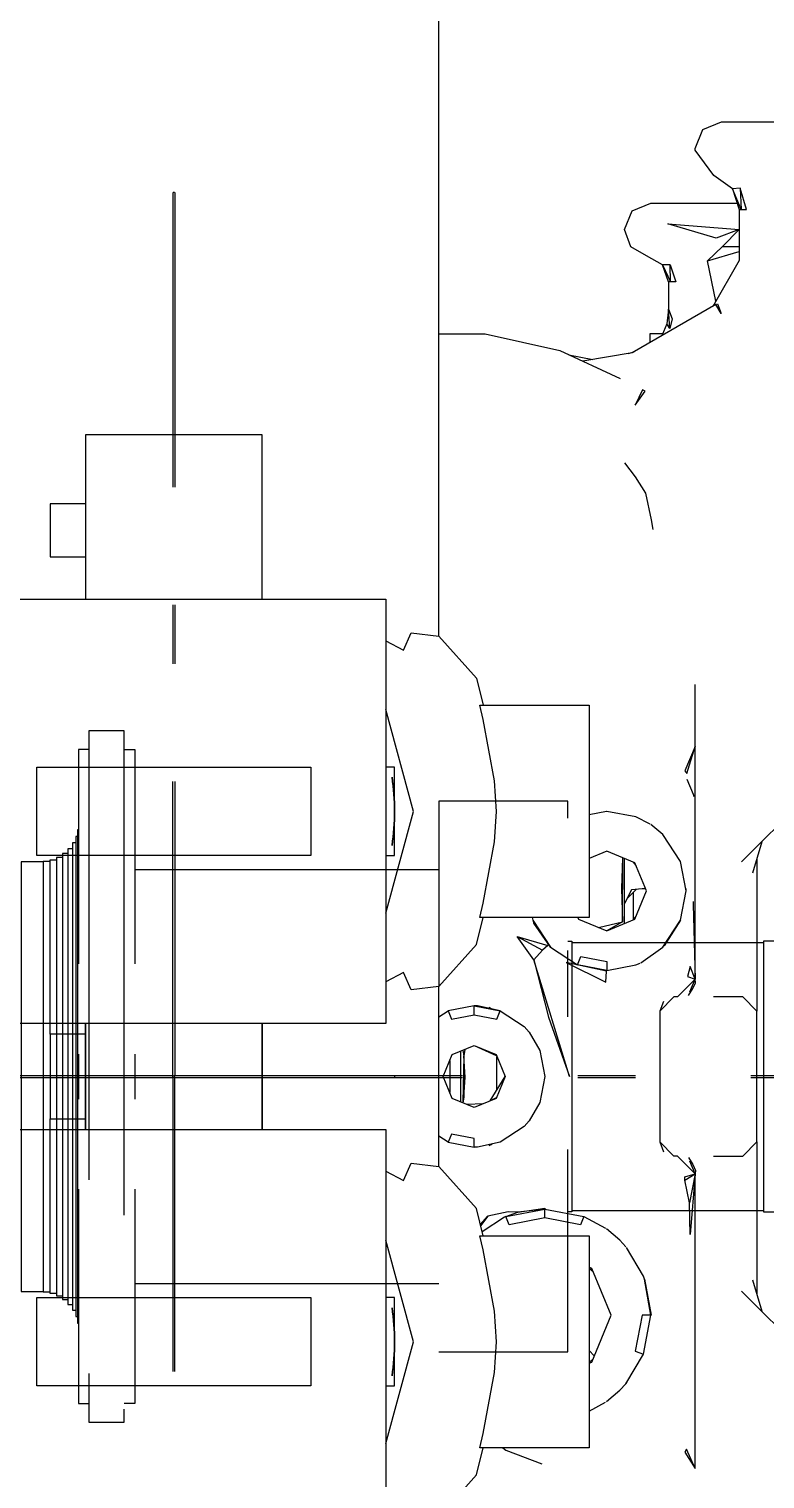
# Model space of a CAD drawing. Header units: millimetres. Extents: x -300 to 383236, y -195106 to -144646.
# Drawn here: x 28524 to 28940, y -163429 to -162609 of the extents above; entities that cross this region are included whole.
import ezdxf

# ---------------------------------------------------------------- set-up
doc = ezdxf.new("R2010")
doc.units = ezdxf.units.MM
doc.header["$LTSCALE"] = 60
doc.layers.add('EQUIPMENT', color=253, linetype='Continuous', lineweight=0)

# ---------------------------------------------------------------- blocks, each defined once
blk = doc.blocks.new('A$Cc6299706')
at = {"layer": 'EQUIPMENT', "lineweight": -3}
for points in [[(-42614.55, 32150.92), (-42604.62, 32145.68), (-42600.16, 32155.52), (-42584.53, 32153.66), (-42584.53, 32254.5), (-42584.53, 32509.5), (-42884.53, 32509.5), (-42884.53, 32254.5), (-42884.53, 32153.66), (-42868.9, 32155.52), (-42864.44, 32145.68), (-42854.55, 32150.9)], [(-42413.91, 32406.91), (-42418.3, 32406.66), (-42428.82, 32414.13), (-42439.53, 32428.5), (-42439.53, 32429.5), (-42435.14, 32440.11), (-42424.53, 32444.5), (-42324.53, 32444.5), (-42313.93, 32440.11), (-42309.53, 32429.5), (-42309.53, 32428.5), (-42320.24, 32414.13), (-42330.75, 32406.66), (-42335.15, 32406.91)], [(-42735.03, 32404.5), (-42735.03, 32237.93)], [(-42734.17, 32404.5), (-42734.89, 32404.5)], [(-42734.03, 32404.5), (-42734.03, 32237.93)], [(-42453.54, 32363.68), (-42457.97, 32363.55), (-42453.45, 32353.99), (-42453.54, 32363.68), (-42450.36, 32353.99), (-42454.53, 32353.99), (-42457.97, 32363.55), (-42467.03, 32368.78), (-42475.93, 32373.83), (-42479.52, 32383.58), (-42475.2, 32394.12), (-42464.53, 32398.58), (-42415.69, 32398.58)], [(-42414.53, 32394.96), (-42414.53, 32366.05), (-42429.53, 32340.07)], [(-42414.53, 32383.58), (-42427.63, 32378.77), (-42454.84, 32386.75), (-42414.53, 32383.58), (-42424.05, 32373.96), (-42414.53, 32373.96)], [(-42432.4, 32365.86), (-42424.05, 32373.96)], [(-42427.84, 32343), (-42432.4, 32365.86), (-42414.53, 32371.15)], [(-42454.53, 32353.99), (-42454.53, 32338.58), (-42455.51, 32330.32)], [(-42427.73, 32341.1), (-42426.87, 32341.59), (-42424.8, 32336.03), (-42427.73, 32341.1), (-42475.03, 32313.8), (-42503.11, 32309.12)], [(-42453.89, 32327.54), (-42454.53, 32338.58), (-42452.39, 32333.12), (-42453.89, 32327.54), (-42455.51, 32330.32), (-42458.27, 32323.48)], [(-42584.53, 32324.5), (-42558.26, 32324.5), (-42516, 32315.14), (-42481.95, 32299.26)], [(-42457.86, 32324.5), (-42465.11, 32324.5), (-42465.11, 32319.53)], [(-42477.32, 32313.42), (-42474.03, 32314.38)], [(-42510.93, 32312.77), (-42497.4, 32310.07)], [(-42684.53, 32174.5), (-42684.53, 32267.48), (-42784.53, 32267.48), (-42784.53, 32174.5)], [(-42479.49, 32251.6), (-42473.41, 32243.64), (-42467.54, 32234.41), (-42464.38, 32219.45), (-42463.5, 32213.87)], [(-42784.53, 32228.5), (-42804.53, 32228.5), (-42804.53, 32198.51), (-42784.53, 32198.51)], [(-42413.17, 32025.86), (-42379.17, 32059.86), (-42373.01, 32067.35), (-42368.33, 32076.08), (-42365.48, 32085.55), (-42364.53, 32095.21), (-42364.53, 32212.65), (-42364.55, 32213.97), (-42364.74, 32217.17), (-42365.35, 32221.68), (-42366.38, 32226.1), (-42367.79, 32230.4)], [(-42735.03, 32171.31), (-42735.03, 32137.99)], [(-42734.03, 32171.31), (-42734.03, 32137.99)], [(-42584.53, 32153.66), (-42563.2, 32129.8), (-42559.41, 32114.5)], [(-42442.46, 31952.43), (-42439.53, 31959.5), (-42439.53, 32126.27)], [(-42614.55, 31996.98), (-42598.87, 32054.5), (-42614.55, 32112.02)], [(-42762.53, 31826.02), (-42762.53, 32099.95), (-42782.53, 32099.95), (-42782.53, 31846.02)], [(-42782.53, 32089.5), (-42788.53, 32089.5), (-42788.53, 31968.17)], [(-42762.53, 32089.5), (-42756.53, 32089.5), (-42756.53, 31968.17)], [(-42614.55, 32029.5), (-42609.53, 32029.5), (-42609.53, 32079.5), (-42614.55, 32079.5)], [(-42734.03, 31737.64), (-42734.03, 31904), (-42734.17, 31904.15), (-42734.34, 31904.04), (-42734.53, 31904), (-42734.72, 31904.04), (-42734.89, 31904.15), (-42734.99, 31904.31), (-42735.03, 31904.5), (-42734.99, 31904.7), (-42734.89, 31904.86), (-42735.03, 31905.01), (-42735.03, 32071.37)], [(-42734.03, 32071.37), (-42734.03, 31905.01), (-42734.17, 31904.86)], [(-42440.04, 32062.75), (-42440.44, 32064.06), (-42443.99, 32072.53)], [(-42511.53, 32050.69), (-42511.53, 32060.25), (-42584.53, 32060.25), (-42584.53, 31955.35), (-42563.2, 31979.21), (-42559.41, 31994.51)], [(-42489.58, 32054.5), (-42499.53, 32052.6)], [(-42464.92, 32047.17), (-42472.97, 32051.35), (-42489.53, 32054.5)], [(-42788.53, 32044.05), (-42788.93, 32044.05), (-42788.93, 31764.95), (-42788.53, 31764.95)], [(-42447.69, 31992.94), (-42444.53, 32009.5), (-42447.69, 32026.07), (-42457.71, 32041.32), (-42464.61, 32046.97)], [(-42459.02, 32042.57), (-42458.72, 32042.15)], [(-42790.03, 32036.6), (-42791.93, 32036.6), (-42791.93, 31772.41), (-42790.03, 31772.41)], [(-42788.93, 32040.2), (-42790.03, 32040.2), (-42790.03, 31768.8), (-42788.93, 31768.8)], [(-42406.87, 32019.74), (-42401.6, 32037.43)], [(-42808.53, 32026), (-42820.93, 32026), (-42820.93, 31783.01), (-42808.53, 31783.01)], [(-42804.63, 32026.2), (-42808.53, 32026.2), (-42808.53, 31782.8), (-42804.63, 31782.8)], [(-42800.93, 32026.95), (-42804.63, 32026.95), (-42804.63, 31928.5)], [(-42797.43, 32028.45), (-42800.93, 32028.45), (-42800.93, 31780.55), (-42797.43, 31780.55)], [(-42794.43, 32030.6), (-42797.43, 32030.6), (-42797.43, 31778.4), (-42794.43, 31778.4)], [(-42791.93, 32033.35), (-42794.43, 32033.35), (-42794.43, 31775.65), (-42791.93, 31775.65)], [(-42505.82, 31994.51), (-42505.44, 31993.59), (-42489.53, 31987), (-42473.62, 31993.59), (-42467.03, 32009.5), (-42473.62, 32025.41), (-42489.53, 32032.01), (-42499.53, 32027.86)], [(-42480.53, 32028.27), (-42481.14, 32010.81), (-42480.64, 31992.02), (-42480.49, 32028.26)], [(-42479.53, 31991.14), (-42479.53, 32027.86)], [(-42404.53, 32027.6), (-42404.53, 31941.5)], [(-42756.53, 32021.55), (-42584.53, 32021.55)], [(-42474.63, 32025.83), (-42472.97, 32023.83)], [(-42467.54, 32010.74), (-42469.53, 32010.74), (-42475.53, 32010.07), (-42479.53, 32002.32)], [(-42472.81, 32010.38), (-42477.88, 32005.12)], [(-42444.53, 32009.5), (-42444.55, 32010.87)], [(-42474.53, 32008.5), (-42474.53, 31993.3)], [(-42440.64, 32003.42), (-42440.65, 32001.86), (-42439.53, 31959.5), (-42442.36, 31966.72), (-42443.79, 31961.01), (-42439.53, 31959.5), (-42449.53, 31949.5), (-42451.53, 31949.5), (-42459.53, 31941.5)], [(-42531.67, 31994.51), (-42531.37, 31992.94), (-42521.37, 31977.7), (-42506.09, 31967.66)], [(-42472.97, 31995.18), (-42474.63, 31993.17)], [(-42521.55, 31977.97), (-42521.41, 31977.64), (-42530.77, 31991.25), (-42531.01, 31992.38)], [(-42494.09, 31988.89), (-42480.64, 31992.02), (-42489.53, 31987)], [(-42470.29, 31968.82), (-42457.71, 31977.69), (-42447.69, 31992.94), (-42457.02, 31978.38)], [(-42540.15, 31983.7), (-42525.94, 31975.97), (-42530.76, 31970.47), (-42540.15, 31983.7), (-42522.79, 31978.58), (-42525.94, 31975.97)], [(-42511.53, 31981), (-42509.23, 31981), (-42509.23, 31828), (-42511.53, 31828)], [(-42509.23, 31980.25), (-42404.53, 31980.25), (-42400.73, 31980.25)], [(-42456.7, 31978.89), (-42456.82, 31978.6)], [(-42511.53, 31938.21), (-42511.53, 31975.7)], [(-42489.53, 31964.5), (-42506.09, 31967.66), (-42504.25, 31972.31), (-42489.53, 31969.5), (-42489.53, 31964.5), (-42472.97, 31967.66), (-42470.6, 31968.67)], [(-42559.41, 31814.5), (-42563.2, 31829.79), (-42584.53, 31853.66), (-42584.53, 31854.51), (-42584.53, 31955.35), (-42600.16, 31953.49), (-42604.62, 31963.33), (-42614.55, 31958.08)], [(-42614.55, 31850.92), (-42604.62, 31845.68), (-42600.16, 31855.52), (-42584.53, 31853.66), (-42584.53, 31954.5)], [(-42443.31, 31950.35), (-42440.77, 31954.31), (-42439.35, 31957.6), (-42439.53, 31959.5)], [(-42564.53, 31939.5), (-42564.53, 31944.5), (-42579.25, 31941.69), (-42577.42, 31937.05), (-42564.53, 31939.5), (-42551.65, 31937.05), (-42549.8, 31941.69), (-42536.25, 31932.79), (-42533.42, 31929.66), (-42527.34, 31919.22), (-42524.53, 31904.5), (-42527.34, 31889.77), (-42533.42, 31879.36), (-42536.25, 31876.22), (-42549.8, 31867.31), (-42562.63, 31864.55), (-42564.53, 31864.51)], [(-42457.33, 31947.01), (-42459.53, 31941.5), (-42459.53, 31867.51), (-42457.33, 31861.99)], [(-42429.02, 31859.51), (-42412.53, 31859.51), (-42404.53, 31867.51), (-42404.53, 31941.5), (-42412.53, 31949.5), (-42429.02, 31949.5)], [(-42584.53, 31938.23), (-42579.25, 31941.69)], [(-42554.34, 31942.66), (-42556.01, 31943.58)], [(-42784.53, 31928.5), (-42804.53, 31928.5), (-42804.53, 31904.5), (-42804.53, 31880.5), (-42784.53, 31880.5)], [(-42570.89, 31919.3), (-42570.46, 31916.24), (-42571.03, 31889.77)], [(-42569.88, 31919.73), (-42570.46, 31916.24)], [(-42564.53, 31922), (-42552, 31916.5)], [(-42788.53, 31917.24), (-42788.53, 31891.77)], [(-42756.53, 31917.24), (-42756.53, 31891.77)], [(-42578.28, 31913.56), (-42578.28, 31895.44)], [(-42572.03, 31890.19), (-42572.03, 31918.82)], [(-42551.95, 31915.66), (-42551.95, 31896.52)], [(-42998.48, 31904), (-42734.89, 31904)], [(-42902.92, 31905.01), (-42734.89, 31905.01)], [(-42859.53, 31905.01), (-42735.03, 31905.01)], [(-42859.53, 31904), (-42735.03, 31904)], [(-42734.89, 31904.15), (-42735.03, 31904), (-42735.03, 31737.64)], [(-42734.17, 31904.15), (-42734.07, 31904.31), (-42734.03, 31904.5), (-42734.07, 31904.7), (-42734.17, 31904.86), (-42734.34, 31904.96), (-42734.53, 31905.01), (-42734.72, 31904.96), (-42734.89, 31904.86)], [(-42734.17, 31905.01), (-42571.08, 31905.01)], [(-42734.17, 31904), (-42571.08, 31904)], [(-42734.03, 31905.01), (-42609.53, 31905.01)], [(-42734.03, 31904), (-42609.53, 31904)], [(-42609.53, 31904.86), (-42609.53, 31904.15)], [(-42555.53, 31890.74), (-42547.03, 31904.5)], [(-42505.84, 31905.01), (-42473.22, 31905.01)], [(-42505.84, 31904), (-42473.22, 31904)], [(-42407.99, 31905.01), (-42244.89, 31905.01)], [(-42407.99, 31904), (-42244.89, 31904)], [(-42570.45, 31892.83), (-42570.89, 31889.7)], [(-42559.54, 31889.07), (-42568.47, 31888.68)], [(-42552.02, 31892.46), (-42554.26, 31891.26)], [(-42804.63, 31880.5), (-42804.63, 31782.05), (-42800.93, 31782.05)], [(-42579.25, 31867.31), (-42584.53, 31870.78)], [(-42584.53, 31748.75), (-42511.53, 31748.75), (-42511.53, 31863.22)], [(-42556, 31865.42), (-42554.33, 31866.34)], [(-42445.3, 31845.87), (-42439.53, 31849.5), (-42442.34, 31815.14), (-42442.76, 31833.11), (-42445.3, 31845.87), (-42445.3, 31847.83), (-42439.53, 31849.5), (-42449.53, 31859.51), (-42451.53, 31859.51), (-42459.53, 31867.51)], [(-42404.53, 31867.51), (-42404.53, 31781.4)], [(-42439.53, 31682.74), (-42444.4, 31693.81), (-42445.3, 31692.06), (-42439.53, 31682.74), (-42439.53, 31849.5), (-42442.46, 31856.57)], [(-42443.31, 31858.66), (-42440.77, 31854.7), (-42439.35, 31851.41), (-42439.53, 31849.5), (-42442.76, 31833.11)], [(-42788.53, 31840.84), (-42788.53, 31719.51), (-42782.53, 31719.51)], [(-42756.53, 31840.84), (-42756.53, 31719.51), (-42762.53, 31719.51)], [(-42546.53, 31825.3), (-42539.79, 31827.88), (-42524.53, 31829.98), (-42524.53, 31829.5), (-42539.79, 31827.88), (-42545.23, 31828.03), (-42556.84, 31825.45), (-42560.84, 31820.25)], [(-42524.53, 31824.5), (-42544.78, 31820.64), (-42546.62, 31825.29), (-42524.53, 31829.5)], [(-42502.45, 31825.29), (-42504.29, 31820.64), (-42524.53, 31824.5), (-42524.53, 31829.5), (-42502.45, 31825.29), (-42490.15, 31818.67)], [(-42560.96, 31820.76), (-42556.84, 31825.45)], [(-42546.62, 31825.29), (-42547.39, 31824.98), (-42559.94, 31816.63)], [(-42509.23, 31828.75), (-42404.53, 31828.75), (-42400.73, 31828.75)], [(-42478.7, 31808.23), (-42482.1, 31811.93), (-42489.71, 31818.36)], [(-42614.55, 31696.98), (-42598.87, 31754.5), (-42614.55, 31812.02)], [(-42489.71, 31720.64), (-42482.1, 31727.07), (-42478.7, 31730.78), (-42468.74, 31747.42), (-42464.53, 31769.5), (-42468.09, 31789.86), (-42468.74, 31791.59), (-42478.37, 31807.82)], [(-42499.53, 31742.36), (-42498.01, 31742.98), (-42487.03, 31769.5), (-42498.01, 31796.01), (-42499.53, 31796.65)], [(-42499.53, 31796.13), (-42497.25, 31794.17)], [(-42468.09, 31789.86), (-42464.29, 31769.5)], [(-42401.6, 31771.58), (-42406.87, 31789.27)], [(-42756.53, 31787.45), (-42584.53, 31787.45)], [(-42413.17, 31783.15), (-42379.17, 31749.15), (-42373.01, 31741.65), (-42368.33, 31732.93), (-42365.48, 31723.45), (-42364.53, 31713.79), (-42364.53, 31596.35), (-42364.55, 31595.03), (-42344.56, 31574.51)], [(-42614.55, 31729.5), (-42609.53, 31729.5), (-42609.53, 31779.5), (-42614.55, 31779.5)], [(-42464.53, 31769.5), (-42469.53, 31769.5), (-42473.39, 31749.25), (-42468.74, 31747.42)], [(-42499.53, 31742.85), (-42497.27, 31744.76)], [(-42782.53, 31736.45), (-42782.53, 31709.05), (-42762.53, 31709.05), (-42762.53, 31716.45)], [(-42478.37, 31731.17), (-42478.22, 31731.58)], [(-42499.53, 31715.28), (-42490.15, 31720.34)], [(-42584.53, 31599.5), (-42584.53, 31655.34), (-42563.2, 31679.21), (-42559.41, 31694.5)], [(-42548.4, 31694.5), (-42546.6, 31693.24), (-42526.24, 31685.54)]]:
    blk.add_lwpolyline(points, dxfattribs=at)
for points in [[(-42414.53, 32394.96), (-42410.36, 32394.96), (-42413.91, 32406.91), (-42413.45, 32394.96), (-42418.3, 32406.66)], [(-42473.34, 32284.21), (-42467.75, 32292.09), (-42469.32, 32292.83)], [(-42614.55, 31934.51), (-42854.55, 31934.51), (-42854.55, 32174.5), (-42614.55, 32174.5)], [(-42559.41, 32106.47), (-42561.4, 32114.5), (-42499.53, 32114.5), (-42499.53, 31994.51), (-42561.4, 31994.51), (-42559.41, 32002.54), (-42553.12, 32037.18), (-42551.97, 32054.5), (-42553.12, 32071.83)], [(-42444.2, 32075.99), (-42439.53, 32091.14), (-42445.3, 32077.43)], [(-42807.03, 32079.51), (-42662.03, 32079.51), (-42657.03, 32079.51), (-42657.03, 32029.51), (-42662.03, 32029.51), (-42807.03, 32029.51), (-42812.03, 32029.51), (-42812.03, 32079.51)], [(-42380.53, 31828), (-42370.53, 31828), (-42370.53, 31981), (-42380.53, 31981), (-42394.53, 31981), (-42400.73, 31981), (-42400.73, 31828), (-42394.53, 31828)], [(-42522.41, 31938.14), (-42510.63, 31904.5), (-42530.76, 31970.47)], [(-42512.41, 31968.94), (-42490.1, 31957.91), (-42489.56, 31964.19)], [(-42564.53, 31944.5), (-42549.8, 31941.69), (-42562.63, 31944.45)], [(-42784.53, 31874.51), (-42784.53, 31934.51)], [(-42684.53, 31934.51), (-42684.53, 31874.51)], [(-42576.9, 31892.13), (-42582.03, 31904.5), (-42576.9, 31916.88), (-42564.53, 31922), (-42552.16, 31916.88), (-42547.03, 31904.5), (-42552.16, 31892.13), (-42564.53, 31887)], [(-42569.72, 31904.23), (-42570.46, 31916.24), (-42570.45, 31892.83)], [(-42614.55, 31634.5), (-42854.55, 31634.5), (-42854.55, 31874.51), (-42614.55, 31874.51)], [(-42577.42, 31871.96), (-42579.25, 31867.31), (-42564.53, 31864.51), (-42564.53, 31869.5)], [(-42559.41, 31806.47), (-42561.4, 31814.5), (-42499.53, 31814.5), (-42499.53, 31694.5), (-42561.4, 31694.5), (-42559.41, 31702.54), (-42553.12, 31737.18), (-42551.97, 31754.5), (-42553.12, 31771.82)], [(-42807.03, 31779.5), (-42662.03, 31779.5), (-42657.03, 31779.5), (-42657.03, 31729.51), (-42662.03, 31729.51), (-42807.03, 31729.51), (-42812.03, 31729.51), (-42812.03, 31779.5)], [(-42496.55, 31746.52), (-42499.53, 31749.5)]]:
    blk.add_lwpolyline(points, close=True, dxfattribs=at)
for points in [[(-42611.03, 32035.23, 0.077427), (-42611.03, 32073.77, -0.077427)], [(-42611.03, 31735.23, 0.077425), (-42611.03, 31773.77, -0.077425)]]:
    blk.add_lwpolyline(points, format="xyb", close=True, dxfattribs=at)
for centre, start, end in [((-42734.72, 32054.5), 351.14521, 8.85479), ((-42734.72, 32054.5), 351.14521, 8.85479), ((-42734.72, 32054.5), 351.14521, 8.85479), ((-42734.73, 31754.5), 351.14547, 8.85453), ((-42734.73, 31754.5), 351.14547, 8.85453), ((-42734.73, 31754.5), 351.14547, 8.85453)]:
    blk.add_arc(centre, 125.19, start, end, dxfattribs=at)
blk = doc.blocks.new('A$C44261593')
h = blk.add_hatch()
h.set_pattern_fill('ANSI31', color=253, scale=100)
h.set_pattern_definition([(45, (0, -50460), (-224.5064, 224.5064), [])])
edge = h.paths.add_edge_path()
edge.add_line((-58347.03, -14256), (-58347.03, -14056))
edge.add_line((-58347.03, -14056), (-57547.03, -14056))
edge.add_line((-57547.03, -14056), (-57547.03, -15056))
edge.add_line((-57547.03, -15056), (-60547.03, -15056))
edge.add_line((-60547.03, -15056), (-60547.03, -31056))
edge.add_line((-60547.03, -31056), (-57647.03, -31056))
edge.add_line((-57647.03, -31056), (-57647.03, -32268))
edge.add_line((-57647.03, -32268), (-43347.03, -32268))
edge.add_line((-43347.03, -32268), (-43347.03, -29256))
edge.add_line((-43347.03, -29256), (-34347.03, -29256))
edge.add_line((-34347.03, -29256), (-34347.03, -14206))
edge.add_line((-34347.03, -14206), (-33547.03, -14206))
edge.add_line((-33547.03, -14206), (-33547.03, -29256))
edge.add_line((-33547.03, -29256), (-30497.03, -29256))
edge.add_line((-30497.03, -29256), (-30497.03, -30056))
edge.add_line((-30497.03, -30056), (-30547.03, -30056))
edge.add_line((-30547.03, -30056), (-30547.03, -34906))
edge.add_line((-30547.03, -34906), (-30569.24, -34906))
edge.add_arc((-31589.72, -35133.69), 1045.58, 12.57767, 76.57873)
edge.add_line((-31347.03, -34116.66), (-31347.03, -30056))
edge.add_line((-31347.03, -30056), (-42547.03, -30056))
edge.add_line((-42547.03, -30056), (-42547.03, -34906))
edge.add_line((-42547.03, -34906), (-43347.03, -34906))
edge.add_line((-43347.03, -34906), (-43347.03, -33068))
edge.add_line((-43347.03, -33068), (-57647.03, -33068))
edge.add_line((-57647.03, -33068), (-57647.03, -34906))
edge.add_line((-57647.03, -34906), (-58447.03, -34906))
edge.add_line((-58447.03, -34906), (-58447.03, -31856))
edge.add_line((-58447.03, -31856), (-66197.03, -31856))
edge.add_line((-66197.03, -31856), (-66197.03, -31056))
edge.add_line((-66197.03, -31056), (-61347.03, -31056))
edge.add_line((-61347.03, -31056), (-61347.03, -14256))
edge.add_line((-61347.03, -14256), (-58347.03, -14256))

msp = doc.modelspace()

# ---------------------------------------------------------------- block references
for name, p in [('A$C44261593', (71340, -144646.13)), ('A$Cc6299706', (71340, -195106.13))]:
    msp.add_blockref(name, p)

doc.saveas('drawing.dxf')
